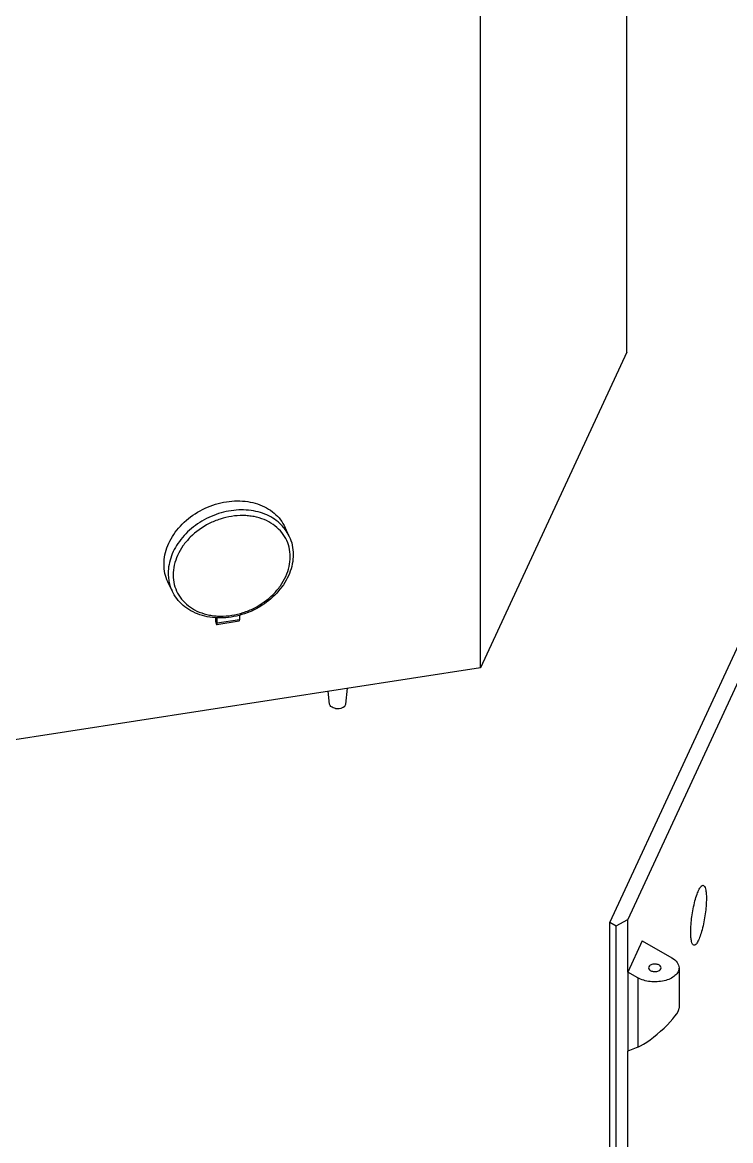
# Model space of a CAD drawing. Header units: millimetres. Extents: x 0 to 1189, y 0 to 841.
# Drawn here: x 175.3 to 350.6, y 288.4 to 565.1 of the extents above; entities that cross this region are included whole.
import ezdxf

# ---------------------------------------------------------------- set-up
doc = ezdxf.new("R2010")
doc.units = ezdxf.units.MM
doc.header["$LTSCALE"] = 65.395
doc.layers.get('0').update_dxf_attribs({"linetype": 'CONTINUOUS'})
doc.layers.add('AXIS', color=7, linetype='CONTINUOUS')
doc.layers.add('SURFACES', color=7, linetype='CONTINUOUS')

msp = doc.modelspace()

# ---------------------------------------------------------------- linework, layer by layer
at = {"color": 9, "linetype": 'Continuous'}
for p, q in [((240.06, 439.98), (240.05, 440)), ((240.06, 439.98), (240.05, 440)), ((229.03, 417.26), (223.52, 416.4)), ((327.6, 328.67), (327.6, 311.53))]:
    msp.add_line(p, q, dxfattribs=at)
at = {"color": 7, "linetype": 'Continuous'}
for p, q in [((229.02, 418.35), (229.03, 417.26)), ((356.91, 420.51), (320.68, 342.44)), ((360.18, 418.63), (325.14, 343.13)), ((223.08, 417.75), (223.08, 417.34)), ((228.94, 416.89), (223.43, 416.04)), ((223.52, 416.4), (223.52, 417.72)), ((322.31, 341.5), (325.14, 343.13)), ((325.16, 330.08), (325.14, 343.13)), ((320.68, 64.83), (320.68, 342.44)), ((320.68, 342.44), (322.31, 341.5)), ((322.31, 63.89), (322.31, 341.5)), ((328.74, 337.81), (325.14, 330.07)), ((328.74, 337.81), (336.09, 333.57)), ((327.6, 328.67), (325.15, 330.09)), ((325.16, 330.08), (325.16, 310.49)), ((337.84, 331.12), (337.84, 321.16)), ((325.14, 89.2), (325.16, 310.49)), ((327.6, 311.53), (325.15, 310.49))]:
    msp.add_line(p, q, dxfattribs=at)
msp.add_ellipse((331.84, 316.43), major_axis=(5.9, 5.06), ratio=0.218381, start_param=-2.541249, end_param=-0.185054, dxfattribs=at)
at = {"color": 9, "linetype": 'Continuous'}
for points, knots in [([(240.05, 440), (239.61, 440.54), (238.6, 441.55), (236.8, 442.77), (234.75, 443.67), (231.69, 444.46), (227.52, 444.54), (222.57, 443.28), (218.05, 440.81), (214.97, 437.89), (213.14, 435.19), (212.15, 433.09), (211.54, 430.93), (211.4, 429.47), (211.4, 428.75)], [0, 0, 0, 0, 0.054916, 0.111502, 0.170207, 0.231226, 0.359444, 0.49374, 0.629292, 0.760891, 0.824051, 0.884942, 0.94352, 1, 1, 1, 1]), ([(241.6, 432.85), (241.6, 433.64), (241.42, 435.21), (240.58, 437.42), (239.21, 439.36), (237.37, 440.95), (235.14, 442.13), (233.06, 442.73), (231.29, 442.99), (229.44, 443.09), (227.06, 442.92), (224.23, 442.24), (220.64, 440.75), (217.45, 438.48), (215.01, 435.6), (213.66, 433.27), (212.82, 430.83), (212.62, 429.16), (212.62, 428.34)], [0, 0, 0, 0, 0.055971, 0.110965, 0.166238, 0.222983, 0.282091, 0.344018, 0.376088, 0.408826, 0.475977, 0.544822, 0.614448, 0.75163, 0.8178, 0.88134, 0.942007, 1, 1, 1, 1]), ([(241.36, 437.89), (241.28, 438.08), (240.91, 438.81), (240.45, 439.5), (240.06, 439.98)], [0, 0, 0, 0, 0.249346, 1, 1, 1, 1]), ([(212.62, 428.34), (212.62, 427.56), (212.81, 425.99), (213.65, 423.78), (215.02, 421.84), (216.85, 420.25), (219.08, 419.07), (221.16, 418.46), (222.93, 418.2), (224.78, 418.1), (227.16, 418.28), (229.99, 418.96), (233.58, 420.44), (236.77, 422.72), (239.21, 425.59), (240.56, 427.92), (241.4, 430.36), (241.6, 432.04), (241.6, 432.85)], [0, 0, 0, 0, 0.055971, 0.110965, 0.166238, 0.222983, 0.282091, 0.344018, 0.376088, 0.408826, 0.475977, 0.544822, 0.614448, 0.75163, 0.8178, 0.88134, 0.942007, 1, 1, 1, 1]), ([(211.4, 428.75), (211.4, 428.58), (211.41, 427.92), (211.49, 427.25), (211.58, 426.77)], [0, 0, 0, 0, 0.252293, 1, 1, 1, 1]), ([(211.58, 426.77), (211.62, 426.56), (211.8, 425.76), (212.08, 424.98), (212.34, 424.42)], [0, 0, 0, 0, 0.25149, 1, 1, 1, 1])]:
    msp.add_open_spline(points, degree=3, knots=knots, dxfattribs=at)
at = {"color": 7, "linetype": 'Continuous'}
for points, knots in [([(241.36, 437.89), (241.69, 437.2), (242.18, 435.73), (242.34, 434.19), (242.34, 433.41)], [0, 0, 0, 0, 0.496499, 1, 1, 1, 1]), ([(242.34, 433.41), (242.34, 432.63), (242.18, 431.02), (241.46, 428.68), (240.31, 426.42), (238.23, 423.58), (235.46, 421.2), (232.25, 419.45), (228.84, 418.15), (225.24, 417.57), (221.72, 417.82), (219.26, 418.41), (217.01, 419.39), (215.06, 420.74), (213.45, 422.42), (212.66, 423.73), (212.34, 424.42)], [0, 0, 0, 0, 0.057873, 0.11766, 0.17959, 0.243615, 0.376253, 0.444097, 0.511933, 0.644516, 0.7085, 0.770383, 0.830129, 0.887966, 0.944366, 1, 1, 1, 1]), ([(211.3, 426.65), (210.99, 427.32), (210.52, 428.74), (210.36, 430.23), (210.36, 430.98)], [0, 0, 0, 0, 0.495556, 1, 1, 1, 1]), ([(223.08, 417.34), (223.08, 417.2), (223.1, 416.98), (223.15, 416.69), (223.2, 416.48), (223.25, 416.3), (223.3, 416.17), (223.35, 416.1), (223.38, 416.06), (223.41, 416.03), (223.43, 416.04)], [0, 0, 0, 0, 0.310844, 0.477494, 0.635739, 0.774295, 0.883764, 0.92556, 0.958308, 1, 1, 1, 1]), ([(223.43, 416.04), (223.45, 416.04), (223.47, 416.06), (223.49, 416.1), (223.5, 416.16), (223.52, 416.26), (223.52, 416.35), (223.52, 416.4)], [0, 0, 0, 0, 0.122042, 0.211836, 0.324842, 0.620613, 1, 1, 1, 1]), ([(228.94, 416.89), (228.95, 416.9), (228.98, 416.92), (228.99, 416.96), (229.01, 417.02), (229.02, 417.12), (229.03, 417.21), (229.03, 417.26)], [0, 0, 0, 0, 0.122042, 0.211836, 0.324842, 0.620613, 1, 1, 1, 1]), ([(333.44, 331.12), (333.44, 331.31), (333.16, 331.75), (332.57, 331.97), (332, 332.06), (331.4, 332.04), (330.96, 331.92), (330.71, 331.78)], [0, 0, 0, 0, 0.18331, 0.434645, 0.580228, 0.728633, 1, 1, 1, 1]), ([(336.09, 333.57), (336.58, 333.28), (337.43, 332.63), (337.84, 331.59), (337.84, 331.12)], [0, 0, 0, 0, 0.55085, 1, 1, 1, 1]), ([(337.84, 331.12), (337.84, 330.77), (337.63, 330.03), (336.82, 329.1), (335.61, 328.36), (333.55, 327.68), (330.75, 327.54), (328.53, 328.14), (327.6, 328.67)], [0, 0, 0, 0, 0.087154, 0.186892, 0.304593, 0.438739, 0.730144, 1, 1, 1, 1]), ([(330.71, 331.78), (330.64, 331.74), (330.42, 331.58), (330.24, 331.32), (330.24, 331.12)], [0, 0, 0, 0, 0.294485, 1, 1, 1, 1]), ([(330.24, 331.12), (330.24, 330.93), (330.53, 330.49), (331.12, 330.27), (331.69, 330.19), (332.28, 330.21), (332.73, 330.33), (332.97, 330.47)], [0, 0, 0, 0, 0.18331, 0.434645, 0.580228, 0.728633, 1, 1, 1, 1]), ([(332.97, 330.47), (333.04, 330.51), (333.27, 330.66), (333.44, 330.93), (333.44, 331.12)], [0, 0, 0, 0, 0.294485, 1, 1, 1, 1])]:
    msp.add_open_spline(points, degree=3, knots=knots, dxfattribs=at)
at = {"layer": 'AXIS', "color": 7, "linetype": 'Continuous'}
for p, q in [((241.36, 437.89), (240.33, 440.12)), ((212.34, 424.42), (211.3, 426.65)), ((251.34, 396.35), (250.96, 399.56)), ((255.33, 396.35), (255.8, 400.31))]:
    msp.add_line(p, q, dxfattribs=at)
for points, knots in [([(210.36, 430.98), (210.36, 431.75), (210.53, 433.33), (211.23, 435.65), (212.38, 437.9), (214.48, 440.74), (217.97, 443.73), (222.18, 445.68), (225.76, 446.51), (228.45, 446.73), (231.06, 446.56), (233.51, 445.98), (235.74, 445.02), (237.67, 443.71), (239.24, 442.07), (240.02, 440.79), (240.33, 440.12)], [0, 0, 0, 0, 0.057081, 0.116465, 0.178369, 0.24269, 0.376572, 0.513508, 0.581359, 0.647725, 0.712036, 0.773928, 0.833303, 0.890372, 0.945669, 1, 1, 1, 1]), ([(252.82, 395.31), (252.63, 395.34), (252.04, 395.47), (251.39, 395.92), (251.34, 396.34)], [0, 0, 0, 0, 0.313104, 1, 1, 1, 1]), ([(252.82, 395.31), (253.11, 395.26), (254, 395.22), (255.25, 395.7), (255.33, 396.34)], [0, 0, 0, 0, 0.309503, 1, 1, 1, 1]), ([(340.72, 339.95), (340.72, 341.23), (340.95, 343.84), (341.54, 346.98), (342.22, 349.23), (342.67, 350.34), (343.06, 351), (343.34, 351.37), (343.64, 351.57), (343.81, 351.55)], [0, 0, 0, 0, 0.310808, 0.635531, 0.774092, 0.883589, 0.925413, 0.958197, 1, 1, 1, 1]), ([(343.81, 351.55), (343.95, 351.53), (344.24, 351.22), (344.43, 350.54), (344.58, 349.53), (344.6, 348.76), (344.6, 348.32)], [0, 0, 0, 0, 0.122261, 0.324572, 0.620348, 1, 1, 1, 1]), ([(344.6, 348.32), (344.6, 347.04), (344.37, 344.43), (343.78, 341.3), (343.1, 339.04), (342.65, 337.94), (342.27, 337.28), (341.99, 336.9), (341.68, 336.7), (341.51, 336.73)], [0, 0, 0, 0, 0.310808, 0.635531, 0.774092, 0.883589, 0.925413, 0.958197, 1, 1, 1, 1]), ([(341.51, 336.73), (341.38, 336.75), (341.08, 337.05), (340.89, 337.73), (340.74, 338.74), (340.72, 339.52), (340.72, 339.95)], [0, 0, 0, 0, 0.122261, 0.324572, 0.620348, 1, 1, 1, 1])]:
    msp.add_open_spline(points, degree=3, knots=knots, dxfattribs=at)
at = {"layer": 'SURFACES', "color": 7, "linetype": 'Continuous'}
for p, q in [((324.92, 483.47), (324.92, 764.35)), ((288.69, 405.4), (288.69, 686.27)), ((324.92, 483.47), (288.69, 405.4)), ((288.69, 405.4), (153.46, 384.48))]:
    msp.add_line(p, q, dxfattribs=at)

doc.saveas('drawing.dxf')
